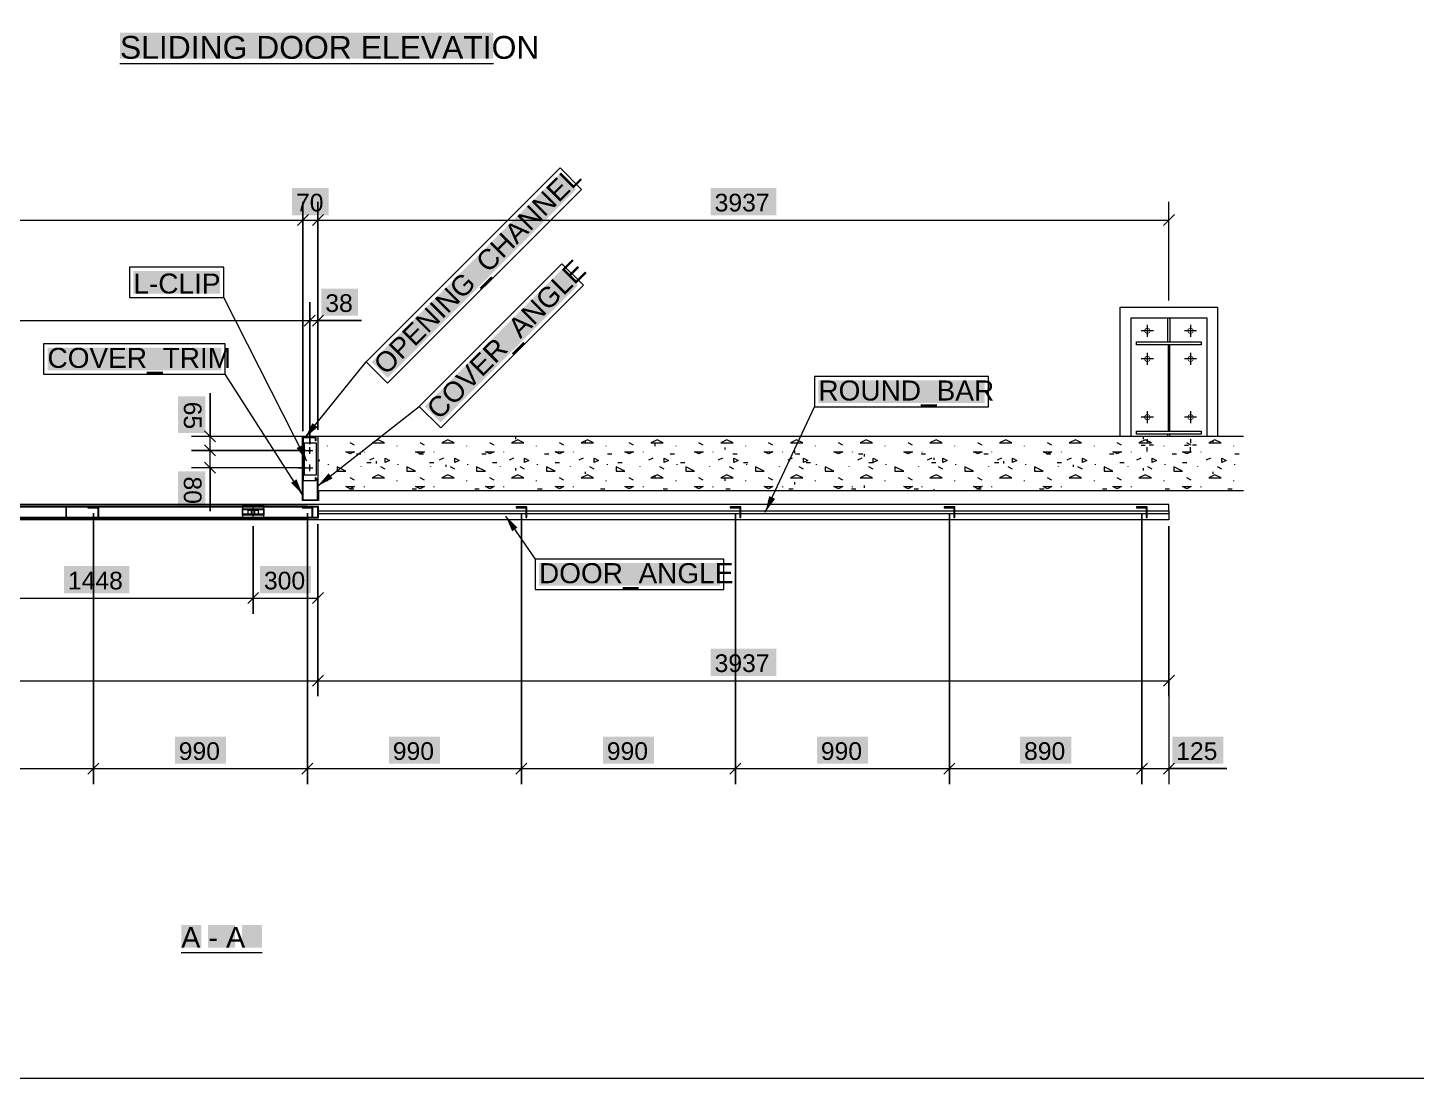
# Model space of a CAD drawing. Header units: inches. Extents: x 0.3 to 15.6, y 0.4 to 11.3.
# Drawn here: x 4.31 to 9.87, y 0.39 to 4.6 of the extents above; entities that cross this region are included whole.
import ezdxf

# ---------------------------------------------------------------- set-up
doc = ezdxf.new("R2010")
doc.units = ezdxf.units.IN
doc.header["$MEASUREMENT"] = 0
for name, color, linetype in [('PDF_Geometry', 7, 'Continuous'), ('PDF_Solid Fills', 7, 'Continuous'), ('PDF_Text', 7, 'Continuous')]:
    doc.layers.add(name, color=color, linetype=linetype)
doc.styles.add('PDF Arial', font='arial.ttf')

msp = doc.modelspace()

# ---------------------------------------------------------------- hatches: boundary and pattern name
at = {"layer": 'PDF_Solid Fills', "true_color": 0xffffff, "transparency": 33554559}
for points in [[(6.1772, 4.4777), (6.1772, 4.5816), (6.1772, 4.5816), (4.6814, 4.5816), (4.6814, 4.5816), (4.6814, 4.4777), (4.6814, 4.4777)], [(6.5083, 3.9544), (6.444, 4.0187), (6.444, 4.0187), (5.6892, 3.2639), (5.6892, 3.2639), (5.7535, 3.1996), (5.7535, 3.1996)], [(6.5083, 3.9544), (6.444, 4.0187), (6.444, 4.0187), (5.6892, 3.2639), (5.6892, 3.2639), (5.7535, 3.1996), (5.7535, 3.1996)], [(5.5176, 3.8506), (5.5176, 3.9596), (5.5176, 3.9596), (5.3709, 3.9596), (5.3709, 3.9596), (5.3709, 3.8506), (5.3709, 3.8506)], [(7.3094, 3.8506), (7.3094, 3.9596), (7.3094, 3.9596), (7.0472, 3.9596), (7.0472, 3.9596), (7.0472, 3.8506), (7.0472, 3.8506)], [(5.0818, 3.5368), (5.0818, 3.6277), (5.0818, 3.6277), (4.7353, 3.6277), (4.7353, 3.6277), (4.7353, 3.5368), (4.7353, 3.5368)], [(5.0818, 3.5368), (5.0818, 3.6277), (5.0818, 3.6277), (4.7353, 3.6277), (4.7353, 3.6277), (4.7353, 3.5368), (4.7353, 3.5368)], [(6.5153, 3.5701), (6.451, 3.6343), (6.451, 3.6343), (5.9016, 3.0849), (5.9016, 3.0849), (5.9658, 3.0206), (5.9658, 3.0206)], [(6.5153, 3.5701), (6.451, 3.6343), (6.451, 3.6343), (5.9016, 3.0849), (5.9016, 3.0849), (5.9658, 3.0206), (5.9658, 3.0206)], [(5.6349, 3.448), (5.6349, 3.5571), (5.6349, 3.5571), (5.4882, 3.5571), (5.4882, 3.5571), (5.4882, 3.448), (5.4882, 3.448)], [(5.087, 3.2292), (5.087, 3.3201), (5.087, 3.3201), (4.3914, 3.3201), (4.3914, 3.3201), (4.3914, 3.2292), (4.3914, 3.2292)], [(5.087, 3.2292), (5.087, 3.3201), (5.087, 3.3201), (4.3914, 3.3201), (4.3914, 3.3201), (4.3914, 3.2292), (4.3914, 3.2292)], [(8.1437, 3.0986), (8.1437, 3.1895), (8.1437, 3.1895), (7.4784, 3.1895), (7.4784, 3.1895), (7.4784, 3.0986), (7.4784, 3.0986)], [(8.1437, 3.0986), (8.1437, 3.1895), (8.1437, 3.1895), (7.4784, 3.1895), (7.4784, 3.1895), (7.4784, 3.0986), (7.4784, 3.0986)], [(5.0231, 3.125), (4.9141, 3.125), (4.9141, 3.125), (4.9141, 2.9783), (4.9141, 2.9783), (5.0231, 2.9783), (5.0231, 2.9783)], [(5.0231, 2.8255), (4.9141, 2.8255), (4.9141, 2.8255), (4.9141, 2.6788), (4.9141, 2.6788), (5.0231, 2.6788), (5.0231, 2.6788)], [(7.0848, 2.3668), (7.0848, 2.4577), (7.0848, 2.4577), (6.3594, 2.4577), (6.3594, 2.4577), (6.3594, 2.3668), (6.3594, 2.3668)], [(7.0848, 2.3668), (7.0848, 2.4577), (7.0848, 2.4577), (6.3594, 2.4577), (6.3594, 2.4577), (6.3594, 2.3668), (6.3594, 2.3668)], [(4.7196, 2.3364), (4.7196, 2.4455), (4.7196, 2.4455), (4.4573, 2.4455), (4.4573, 2.4455), (4.4573, 2.3364), (4.4573, 2.3364)], [(5.447, 2.3364), (5.447, 2.4455), (5.447, 2.4455), (5.2425, 2.4455), (5.2425, 2.4455), (5.2425, 2.3364), (5.2425, 2.3364)], [(7.3094, 2.0056), (7.3094, 2.1147), (7.3094, 2.1147), (7.0472, 2.1147), (7.0472, 2.1147), (7.0472, 2.0056), (7.0472, 2.0056)], [(5.1058, 1.6535), (5.1058, 1.7625), (5.1058, 1.7625), (4.9014, 1.7625), (4.9014, 1.7625), (4.9014, 1.6535), (4.9014, 1.6535)], [(5.9629, 1.6535), (5.9629, 1.7625), (5.9629, 1.7625), (5.7584, 1.7625), (5.7584, 1.7625), (5.7584, 1.6535), (5.7584, 1.6535)], [(6.82, 1.6535), (6.82, 1.7625), (6.82, 1.7625), (6.6155, 1.7625), (6.6155, 1.7625), (6.6155, 1.6535), (6.6155, 1.6535)], [(7.6771, 1.6535), (7.6771, 1.7625), (7.6771, 1.7625), (7.4726, 1.7625), (7.4726, 1.7625), (7.4726, 1.6535), (7.4726, 1.6535)], [(8.4909, 1.6535), (8.4909, 1.7625), (8.4909, 1.7625), (8.2864, 1.7625), (8.2864, 1.7625), (8.2864, 1.6535), (8.2864, 1.6535)], [(9.1002, 1.6535), (9.1002, 1.7625), (9.1002, 1.7625), (8.8957, 1.7625), (8.8957, 1.7625), (8.8957, 1.6535), (8.8957, 1.6535)], [(5.0074, 0.9167), (5.0074, 1.0076), (5.0074, 1.0076), (4.9266, 1.0076), (4.9266, 1.0076), (4.9266, 0.9167), (4.9266, 0.9167)], [(5.1424, 0.9167), (5.1424, 1.0076), (5.1424, 1.0076), (5.0347, 1.0076), (5.0347, 1.0076), (5.0347, 0.9167), (5.0347, 0.9167)], [(5.2505, 0.9167), (5.2505, 1.0076), (5.2505, 1.0076), (5.1696, 1.0076), (5.1696, 1.0076), (5.1696, 0.9167), (5.1696, 0.9167)]]:
    msp.add_hatch(color=7, dxfattribs=at).paths.add_polyline_path(points)
at = {"layer": 'PDF_Solid Fills', "transparency": 33554559}
h = msp.add_hatch(color=256, dxfattribs=at)
h.paths.add_polyline_path([(5.414, 3.8311), (5.4142, 3.8311)], flags=0)
h.paths.add_polyline_path([(5.414, 3.8309, 0.415242), (5.4142, 3.8311)], flags=0)
h.paths.add_polyline_path([(5.4142, 3.8311, 0.415242), (5.414, 3.8314)], flags=0)
h = msp.add_hatch(color=256, dxfattribs=at)
h.paths.add_polyline_path([(5.414, 3.8311), (5.4142, 3.8311)], flags=0)
h.paths.add_polyline_path([(5.414, 3.8309, 0.415242), (5.4142, 3.8311)], flags=0)
h.paths.add_polyline_path([(5.4142, 3.8311, 0.415242), (5.414, 3.8314)], flags=0)
h = msp.add_hatch(color=256, dxfattribs=at)
h.paths.add_polyline_path([(5.4412, 3.4285), (5.4415, 3.4285)], flags=0)
h.paths.add_polyline_path([(5.4412, 3.4288, 0.413793), (5.441, 3.4285)], flags=0)
h = msp.add_hatch(color=256, dxfattribs=at)
h.paths.add_polyline_path([(5.4412, 3.4285), (5.4415, 3.4285)], flags=0)
h.paths.add_polyline_path([(5.4412, 3.4288, 0.413793), (5.441, 3.4285)], flags=0)
h = msp.add_hatch(color=256, dxfattribs=at)
h.paths.add_polyline_path([(5.4745, 3.4285), (5.4748, 3.4285)], flags=0)
h.paths.add_polyline_path([(5.4745, 3.4283, 0.415242), (5.4748, 3.4285)], flags=0)
h.paths.add_polyline_path([(5.4743, 3.4285, 0.415242), (5.4745, 3.4283)], flags=0)
h = msp.add_hatch(color=256, dxfattribs=at)
h.paths.add_polyline_path([(8.7955, 3.3758, 0.414204), (8.8077, 3.3879)], flags=0)
h.paths.add_polyline_path([(8.7834, 3.3879, 0.414219), (8.7955, 3.3758)], flags=0)
h.paths.add_polyline_path([(8.7955, 3.4, 0.414235), (8.7834, 3.3879)], flags=0)
h.paths.add_polyline_path([(8.8077, 3.3879, 0.414219), (8.7955, 3.4)], flags=0)
h = msp.add_hatch(color=256, dxfattribs=at)
h.paths.add_polyline_path([(8.9686, 3.3758, 0.414204), (8.9808, 3.3879)], flags=0)
h.paths.add_polyline_path([(8.9565, 3.3879, 0.414219), (8.9686, 3.3758)], flags=0)
h.paths.add_polyline_path([(8.9686, 3.4, 0.414235), (8.9565, 3.3879)], flags=0)
h.paths.add_polyline_path([(8.9808, 3.3879, 0.414219), (8.9686, 3.4)], flags=0)
h = msp.add_hatch(color=256, dxfattribs=at)
h.paths.add_polyline_path([(8.7955, 3.2632, 0.414219), (8.8077, 3.2754)], flags=0)
h.paths.add_polyline_path([(8.7834, 3.2754, 0.414235), (8.7955, 3.2632)], flags=0)
h.paths.add_polyline_path([(8.7955, 3.2875, 0.414235), (8.7834, 3.2754)], flags=0)
h.paths.add_polyline_path([(8.8077, 3.2754, 0.414219), (8.7955, 3.2875)], flags=0)
h = msp.add_hatch(color=256, dxfattribs=at)
h.paths.add_polyline_path([(8.9686, 3.2632, 0.414219), (8.9808, 3.2754)], flags=0)
h.paths.add_polyline_path([(8.9565, 3.2754, 0.414235), (8.9686, 3.2632)], flags=0)
h.paths.add_polyline_path([(8.9686, 3.2875, 0.414235), (8.9565, 3.2754)], flags=0)
h.paths.add_polyline_path([(8.9808, 3.2754, 0.414219), (8.9686, 3.2875)], flags=0)
for points in [[(5.4729, 3.0015), (5.4221, 2.9591), (5.4221, 2.9591), (5.4526, 3.0178), (5.4526, 3.0178)], [(5.4119, 2.9298), (5.4297, 2.866), (5.4297, 2.866), (5.3888, 2.918), (5.3888, 2.918)], [(5.414, 2.9149), (5.414, 2.9019), (5.414, 2.9019), (5.4153, 2.9019), (5.4153, 2.9019), (5.4153, 2.9149), (5.4153, 2.9149)], [(5.414, 2.9149), (5.414, 2.9019), (5.414, 2.9019), (5.4153, 2.9019), (5.4153, 2.9019), (5.4153, 2.9149), (5.4153, 2.9149)], [(5.4153, 2.9149), (5.4153, 2.9019), (5.4153, 2.9019), (5.4196, 2.9019), (5.4196, 2.9019), (5.4196, 2.9149), (5.4196, 2.9149)], [(5.4153, 2.9149), (5.4153, 2.9019), (5.4153, 2.9019), (5.4196, 2.9019), (5.4196, 2.9019), (5.4196, 2.9149), (5.4196, 2.9149)], [(5.414, 2.8456), (5.414, 2.8327), (5.414, 2.8327), (5.4153, 2.8327), (5.4153, 2.8327), (5.4153, 2.8456), (5.4153, 2.8456)], [(5.414, 2.8456), (5.414, 2.8327), (5.414, 2.8327), (5.4153, 2.8327), (5.4153, 2.8327), (5.4153, 2.8456), (5.4153, 2.8456)], [(5.4153, 2.8456), (5.4153, 2.8327), (5.4153, 2.8327), (5.4196, 2.8327), (5.4196, 2.8327), (5.4196, 2.8456), (5.4196, 2.8456)], [(5.4153, 2.8456), (5.4153, 2.8327), (5.4153, 2.8327), (5.4196, 2.8327), (5.4196, 2.8327), (5.4196, 2.8456), (5.4196, 2.8456)], [(5.3887, 2.793), (5.413, 2.7314), (5.413, 2.7314), (5.3669, 2.779), (5.3669, 2.779)], [(5.5328, 2.7964), (5.4737, 2.7666), (5.4737, 2.7666), (5.5168, 2.8169), (5.5168, 2.8169)], [(7.305, 2.7146), (7.2658, 2.6612), (7.2658, 2.6612), (7.2815, 2.7255), (7.2815, 2.7255)], [(6.2519, 2.585), (6.226, 2.6459), (6.226, 2.6459), (6.2733, 2.5996), (6.2733, 2.5996)]]:
    msp.add_hatch(color=256, dxfattribs=at).paths.add_polyline_path(points)
h = msp.add_hatch(color=256, dxfattribs=at)
h.paths.add_polyline_path([(8.7955, 3.0296, 0.414219), (8.8077, 3.0417)], flags=0)
h.paths.add_polyline_path([(8.7834, 3.0417, 0.414235), (8.7955, 3.0296)], flags=0)
h.paths.add_polyline_path([(8.7955, 3.0538, 0.414235), (8.7834, 3.0417)], flags=0)
h.paths.add_polyline_path([(8.8077, 3.0417, 0.414219), (8.7955, 3.0538)], flags=0)
h = msp.add_hatch(color=256, dxfattribs=at)
h.paths.add_polyline_path([(8.9686, 3.0296, 0.414219), (8.9808, 3.0417)], flags=0)
h.paths.add_polyline_path([(8.9565, 3.0417, 0.414235), (8.9686, 3.0296)], flags=0)
h.paths.add_polyline_path([(8.9686, 3.0538, 0.414235), (8.9565, 3.0417)], flags=0)
h.paths.add_polyline_path([(8.9808, 3.0417, 0.414219), (8.9686, 3.0538)], flags=0)
h = msp.add_hatch(color=256, dxfattribs=at)
h.paths.add_polyline_path([(5.0426, 2.9646), (5.0429, 2.9646)], flags=0)
h.paths.add_polyline_path([(5.0423, 2.9646, 0.415242), (5.0426, 2.9644)], flags=0)
h.paths.add_polyline_path([(5.0426, 2.9649, 0.415242), (5.0423, 2.9646)], flags=0)
h = msp.add_hatch(color=256, dxfattribs=at)
h.paths.add_polyline_path([(5.0426, 2.9084), (5.0429, 2.9084)], flags=0)
h.paths.add_polyline_path([(5.0429, 2.9084, 0.413793), (5.0426, 2.9086)], flags=0)
h = msp.add_hatch(color=256, dxfattribs=at)
h.paths.add_polyline_path([(5.0426, 2.9084), (5.0429, 2.9084)], flags=0)
h.paths.add_polyline_path([(5.0429, 2.9084, 0.413793), (5.0426, 2.9086)], flags=0)
h = msp.add_hatch(color=256, dxfattribs=at)
h.paths.add_polyline_path([(5.4469, 2.9116, 0.267951), (5.4412, 2.9149)], flags=0)
h.paths.add_polyline_path([(5.4469, 2.9051, 0.267993), (5.4469, 2.9116)], flags=0)
h.paths.add_polyline_path([(5.4412, 2.9019, 0.26797), (5.4469, 2.9051)], flags=0)
h.paths.add_polyline_path([(5.4356, 2.9051, 0.26795), (5.4412, 2.9019)], flags=0)
h.paths.add_polyline_path([(5.4356, 2.9116, 0.267993), (5.4356, 2.9051)], flags=0)
h.paths.add_polyline_path([(5.4412, 2.9149, 0.267931), (5.4356, 2.9116)], flags=0)
h = msp.add_hatch(color=256, dxfattribs=at)
h.paths.add_polyline_path([(5.0426, 2.8391), (5.0429, 2.8391)], flags=0)
h.paths.add_polyline_path([(5.0429, 2.8391, 0.413793), (5.0426, 2.8394)], flags=0)
h = msp.add_hatch(color=256, dxfattribs=at)
h.paths.add_polyline_path([(5.4469, 2.8424, 0.26797), (5.4412, 2.8456)], flags=0)
h.paths.add_polyline_path([(5.4469, 2.8359, 0.267955), (5.4469, 2.8424)], flags=0)
h.paths.add_polyline_path([(5.4412, 2.8327, 0.267878), (5.4469, 2.8359)], flags=0)
h.paths.add_polyline_path([(5.4356, 2.8359, 0.267858), (5.4412, 2.8327)], flags=0)
h.paths.add_polyline_path([(5.4356, 2.8424, 0.267955), (5.4356, 2.8359)], flags=0)
h.paths.add_polyline_path([(5.4412, 2.8456, 0.26795), (5.4356, 2.8424)], flags=0)
h = msp.add_hatch(color=256, dxfattribs=at)
h.paths.add_polyline_path([(5.2149, 2.3169), (5.2152, 2.3169)], flags=0)
h.paths.add_polyline_path([(5.2149, 2.3172, 0.413793), (5.2146, 2.3169)], flags=0)
h = msp.add_hatch(color=256, dxfattribs=at)
h.paths.add_polyline_path([(5.2149, 2.3169), (5.2152, 2.3169)], flags=0)
h.paths.add_polyline_path([(5.2149, 2.3172, 0.413793), (5.2146, 2.3169)], flags=0)
h = msp.add_hatch(color=256, dxfattribs=at)
h.paths.add_polyline_path([(5.4745, 2.3169), (5.4748, 2.3169)], flags=0)
h.paths.add_polyline_path([(5.4745, 2.3167, 0.415242), (5.4748, 2.3169)], flags=0)
h.paths.add_polyline_path([(5.4743, 2.3169, 0.415242), (5.4745, 2.3167)], flags=0)
h = msp.add_hatch(color=256, dxfattribs=at)
h.paths.add_polyline_path([(5.4745, 1.9861), (5.4748, 1.9861)], flags=0)
h.paths.add_polyline_path([(5.4745, 1.9859, 0.415242), (5.4748, 1.9861)], flags=0)
h.paths.add_polyline_path([(5.4743, 1.9861, 0.415242), (5.4745, 1.9859)], flags=0)
h = msp.add_hatch(color=256, dxfattribs=at)
h.paths.add_polyline_path([(5.4745, 1.9861), (5.4748, 1.9861)], flags=0)
h.paths.add_polyline_path([(5.4745, 1.9859, 0.415242), (5.4748, 1.9861)], flags=0)
h.paths.add_polyline_path([(5.4743, 1.9861, 0.415242), (5.4745, 1.9859)], flags=0)
h = msp.add_hatch(color=256, dxfattribs=at)
h.paths.add_polyline_path([(8.8821, 1.9861), (8.8823, 1.9861)], flags=0)
h.paths.add_polyline_path([(8.8821, 1.9859, 0.415242), (8.8823, 1.9861)], flags=0)
h.paths.add_polyline_path([(8.8818, 1.9861, 0.415242), (8.8821, 1.9859)], flags=0)

# ---------------------------------------------------------------- linework, layer by layer
at = {"layer": 'PDF_Geometry', "lineweight": 5}
for points in [[(0.3937, 0.3937), (15.5576, 0.3937), (15.5576, 11.2992), (0.3937, 11.2992)], [(5.6672, 3.2639), (5.7535, 3.1776), (6.5303, 3.9544), (6.444, 4.0407)], [(5.414, 3.9051), (5.414, 2.9863)], [(5.4745, 3.9051), (5.4745, 2.9906)], [(5.3919, 3.8091), (5.436, 3.8531)], [(5.4525, 3.8091), (5.4966, 3.8531)], [(5.4748, 3.8311), (5.4745, 3.8311)], [(4.7197, 3.6433), (4.7197, 3.5212), (5.0974, 3.5212), (5.0974, 3.6433)], [(5.8795, 3.0849), (5.9658, 2.9986), (6.5373, 3.5701), (6.451, 3.6564)], [(5.4192, 3.4065), (5.4633, 3.4506)], [(5.4412, 3.5025), (5.4412, 2.9344)], [(8.7523, 3.3316), (8.7523, 3.3437), (9.0119, 3.3437), (9.0119, 3.3316)], [(4.3758, 3.3357), (4.3758, 3.2137), (5.1025, 3.2137), (5.1025, 3.3357)], [(8.8856, 2.9854), (8.8856, 3.3316), (8.8786, 3.3316), (8.8786, 2.9854)], [(7.4628, 3.2051), (7.4628, 3.083), (8.1593, 3.083), (8.1593, 3.2051)], [(5.4763, 2.7465), (5.4763, 2.7076), (5.4122, 2.7076), (5.4122, 2.9664), (5.517, 2.9664), (5.517, 2.9646), (5.414, 2.9646), (5.414, 2.7093), (5.414, 2.7106), (5.4732, 2.7106), (5.4732, 2.7959), (5.4745, 2.7959), (5.4745, 2.7093), (5.414, 2.7093), (5.4745, 2.7093), (5.4745, 2.7483), (5.5196, 2.7483), (5.5196, 2.7465)], [(5.414, 2.9603), (5.4659, 2.9603), (5.4659, 2.9473), (5.4646, 2.9473), (5.4646, 2.959), (5.4153, 2.959), (5.4153, 2.7885), (5.4646, 2.7885), (5.4646, 2.8002), (5.4659, 2.8002), (5.4659, 2.7872), (5.414, 2.7872)], [(5.7158, 2.9508), (5.6911, 2.9385), (5.7405, 2.9385)], [(5.995, 2.9508), (5.9703, 2.9385), (6.0197, 2.9385)], [(6.2742, 2.9508), (6.2495, 2.9385), (6.2989, 2.9385)], [(6.5534, 2.9508), (6.5287, 2.9385), (6.5781, 2.9385)], [(6.8326, 2.9508), (6.8079, 2.9385), (6.8573, 2.9385)], [(7.1118, 2.9508), (7.0871, 2.9385), (7.1365, 2.9385)], [(7.391, 2.9508), (7.3663, 2.9385), (7.4157, 2.9385)], [(7.6702, 2.9508), (7.6455, 2.9385), (7.6949, 2.9385)], [(7.9494, 2.9508), (7.9247, 2.9385), (7.9741, 2.9385)], [(8.2286, 2.9508), (8.2039, 2.9385), (8.2533, 2.9385)], [(8.5078, 2.9508), (8.4831, 2.9385), (8.5325, 2.9385)], [(8.7523, 2.9733), (8.7523, 2.9854), (9.0119, 2.9854), (9.0119, 2.9733)], [(8.787, 2.9508), (8.7623, 2.9385), (8.8117, 2.9385)], [(9.0662, 2.9508), (9.0415, 2.9385), (9.0909, 2.9385)], [(4.9686, 2.9084), (5.4153, 2.9084)], [(5.0646, 2.8864), (5.0206, 2.9304)], [(5.3936, 2.9084), (5.4265, 2.9084)], [(5.414, 2.9149), (5.4153, 2.9149), (5.4196, 2.9149), (5.4153, 2.9149)], [(5.414, 2.9019), (5.4153, 2.9019), (5.4196, 2.9019), (5.4153, 2.9019)], [(5.5864, 2.9036), (5.6213, 2.9036), (5.6039, 2.8948)], [(5.8656, 2.9036), (5.9005, 2.9036), (5.8831, 2.8948)], [(6.1448, 2.9036), (6.1797, 2.9036), (6.1623, 2.8948)], [(6.424, 2.9036), (6.4589, 2.9036), (6.4415, 2.8948)], [(6.7032, 2.9036), (6.7381, 2.9036), (6.7207, 2.8948)], [(6.9824, 2.9036), (7.0173, 2.9036), (6.9999, 2.8948)], [(7.2616, 2.9036), (7.2965, 2.9036), (7.2791, 2.8948)], [(7.5408, 2.9036), (7.5757, 2.9036), (7.5583, 2.8948)], [(7.82, 2.9036), (7.8549, 2.9036), (7.8375, 2.8948)], [(8.0992, 2.9036), (8.1341, 2.9036), (8.1167, 2.8948)], [(8.3784, 2.9036), (8.4133, 2.9036), (8.3959, 2.8948)], [(8.6576, 2.9036), (8.6925, 2.9036), (8.6751, 2.8948)], [(8.9368, 2.9036), (8.9717, 2.9036), (8.9543, 2.8948)], [(5.3936, 2.8391), (5.4265, 2.8391)], [(5.414, 2.8456), (5.4153, 2.8456), (5.4196, 2.8456), (5.4153, 2.8456)], [(5.5515, 2.8425), (5.5515, 2.825), (5.5864, 2.825)], [(5.7435, 2.8774), (5.7609, 2.8687), (5.7435, 2.8599)], [(5.8307, 2.8425), (5.8307, 2.825), (5.8656, 2.825)], [(6.0227, 2.8774), (6.0401, 2.8687), (6.0227, 2.8599)], [(6.1099, 2.8425), (6.1099, 2.825), (6.1448, 2.825)], [(6.3019, 2.8774), (6.3193, 2.8687), (6.3019, 2.8599)], [(6.3891, 2.8425), (6.3891, 2.825), (6.424, 2.825)], [(6.5811, 2.8774), (6.5985, 2.8687), (6.5811, 2.8599)], [(6.6683, 2.8425), (6.6683, 2.825), (6.7032, 2.825)], [(6.8603, 2.8774), (6.8777, 2.8687), (6.8603, 2.8599)], [(6.9475, 2.8425), (6.9475, 2.825), (6.9824, 2.825)], [(7.1395, 2.8774), (7.1569, 2.8687), (7.1395, 2.8599)], [(7.2267, 2.8425), (7.2267, 2.825), (7.2616, 2.825)], [(7.4187, 2.8774), (7.4361, 2.8687), (7.4187, 2.8599)], [(7.5059, 2.8425), (7.5059, 2.825), (7.5408, 2.825)], [(7.6979, 2.8774), (7.7153, 2.8687), (7.6979, 2.8599)], [(7.7851, 2.8425), (7.7851, 2.825), (7.82, 2.825)], [(7.9771, 2.8774), (7.9945, 2.8687), (7.9771, 2.8599)], [(8.0643, 2.8425), (8.0643, 2.825), (8.0992, 2.825)], [(8.2563, 2.8774), (8.2737, 2.8687), (8.2563, 2.8599)], [(8.3435, 2.8425), (8.3435, 2.825), (8.3784, 2.825)], [(8.5355, 2.8774), (8.5529, 2.8687), (8.5355, 2.8599)], [(8.6227, 2.8425), (8.6227, 2.825), (8.6576, 2.825)], [(8.8147, 2.8774), (8.8321, 2.8687), (8.8147, 2.8599)], [(8.9019, 2.8425), (8.9019, 2.825), (8.9368, 2.825)], [(9.0939, 2.8774), (9.1113, 2.8687), (9.0939, 2.8599)], [(5.414, 2.8327), (5.4153, 2.8327), (5.4196, 2.8327), (5.4153, 2.8327)], [(5.7158, 2.8112), (5.6911, 2.7989), (5.7405, 2.7989)], [(5.995, 2.8112), (5.9703, 2.7989), (6.0197, 2.7989)], [(6.2742, 2.8112), (6.2495, 2.7989), (6.2989, 2.7989)], [(6.5534, 2.8112), (6.5287, 2.7989), (6.5781, 2.7989)], [(6.8326, 2.8112), (6.8079, 2.7989), (6.8573, 2.7989)], [(7.1118, 2.8112), (7.0871, 2.7989), (7.1365, 2.7989)], [(7.391, 2.8112), (7.3663, 2.7989), (7.4157, 2.7989)], [(7.6702, 2.8112), (7.6455, 2.7989), (7.6949, 2.7989)], [(7.9494, 2.8112), (7.9247, 2.7989), (7.9741, 2.7989)], [(8.2286, 2.8112), (8.2039, 2.7989), (8.2533, 2.7989)], [(8.5078, 2.8112), (8.4831, 2.7989), (8.5325, 2.7989)], [(8.787, 2.8112), (8.7623, 2.7989), (8.8117, 2.7989)], [(9.0662, 2.8112), (9.0415, 2.7989), (9.0909, 2.7989)], [(5.5864, 2.764), (5.6213, 2.764), (5.6039, 2.7552)], [(5.8656, 2.764), (5.9005, 2.764), (5.8831, 2.7552)], [(6.1448, 2.764), (6.1797, 2.764), (6.1623, 2.7552)], [(6.424, 2.764), (6.4589, 2.764), (6.4415, 2.7552)], [(6.7032, 2.764), (6.7381, 2.764), (6.7207, 2.7552)], [(6.9824, 2.764), (7.0173, 2.764), (6.9999, 2.7552)], [(7.2616, 2.764), (7.2965, 2.764), (7.2791, 2.7552)], [(7.5408, 2.764), (7.5757, 2.764), (7.5583, 2.7552)], [(7.82, 2.764), (7.8549, 2.764), (7.8375, 2.7552)], [(8.0992, 2.764), (8.1341, 2.764), (8.1167, 2.7552)], [(8.3784, 2.764), (8.4133, 2.764), (8.3959, 2.7552)], [(8.6576, 2.764), (8.6925, 2.764), (8.6751, 2.7552)], [(8.9368, 2.764), (8.9717, 2.764), (8.9543, 2.7552)], [(3.4579, 2.6401), (3.4579, 2.6833), (4.4662, 2.6833), (4.4662, 2.6401)], [(4.4662, 2.6401), (4.4662, 2.6833), (5.4745, 2.6833), (5.4745, 2.6401)], [(4.5924, 2.6401), (4.5967, 2.6401), (4.5967, 2.6833), (4.5534, 2.6833), (4.5534, 2.679), (4.5924, 2.679)], [(5.1716, 2.692), (5.1716, 2.6855), (5.1716, 2.6379), (5.1716, 2.6314), (5.2582, 2.6314), (5.2582, 2.6379), (5.2582, 2.6855), (5.2582, 2.692)], [(5.2582, 2.6487), (5.1716, 2.6487), (5.1716, 2.6747), (5.2582, 2.6747)], [(5.4495, 2.6401), (5.4538, 2.6401), (5.4538, 2.6833), (5.4105, 2.6833), (5.4105, 2.679), (5.4495, 2.679)], [(5.4326, 2.6842), (5.4326, 2.6855), (5.4758, 2.6855), (5.4758, 2.6379), (5.4326, 2.6379), (5.4326, 2.6392), (5.4745, 2.6392), (5.4745, 2.6842)], [(6.3065, 2.6401), (6.3109, 2.6401), (6.3109, 2.6833), (6.2676, 2.6833), (6.2676, 2.679), (6.3065, 2.679)], [(7.1636, 2.6401), (7.1679, 2.6401), (7.1679, 2.6833), (7.1247, 2.6833), (7.1247, 2.679), (7.1636, 2.679)], [(8.0207, 2.6401), (8.025, 2.6401), (8.025, 2.6833), (7.9817, 2.6833), (7.9817, 2.679), (8.0207, 2.679)], [(8.7912, 2.6401), (8.7955, 2.6401), (8.7955, 2.6833), (8.7523, 2.6833), (8.7523, 2.679), (8.7912, 2.679)], [(4.5751, 1.5717), (4.5751, 2.6574)], [(5.2365, 2.6686), (5.1933, 2.6686), (5.1933, 2.6548), (5.2365, 2.6548)], [(5.4321, 1.5717), (5.4321, 2.6574)], [(6.2892, 1.5717), (6.2892, 2.6574)], [(7.1463, 1.5717), (7.1463, 2.6574)], [(8.0034, 1.5717), (8.0034, 2.6574)], [(8.7739, 1.5717), (8.7739, 2.6574)], [(5.2149, 2.2546), (5.2149, 2.6055)], [(5.4745, 1.9238), (5.4745, 2.6132)], [(6.3438, 2.4733), (6.3438, 2.3512), (7.1004, 2.3512), (7.1004, 2.4733)], [(5.1929, 2.2949), (5.2369, 2.339)], [(5.4525, 1.9641), (5.4966, 2.0082)], [(4.553, 1.612), (4.5971, 1.656)], [(4.5753, 1.634), (4.5751, 1.634)], [(5.4101, 1.612), (5.4542, 1.656)], [(5.4324, 1.634), (5.4321, 1.634)], [(6.2672, 1.612), (6.3112, 1.656)], [(6.2895, 1.634), (6.2892, 1.634)], [(7.1243, 1.612), (7.1683, 1.656)], [(7.1466, 1.634), (7.1463, 1.634)], [(7.9813, 1.612), (8.0254, 1.656)], [(8.0036, 1.634), (8.0034, 1.634)], [(8.7519, 1.612), (8.7959, 1.656)], [(8.7742, 1.634), (8.7739, 1.634)]]:
    msp.add_lwpolyline(points, close=True, dxfattribs=at)
for points in [[(4.6814, 4.4582), (6.1772, 4.4582)], [(8.8821, 3.5091), (8.8821, 3.9051)], [(8.9041, 3.8531), (8.8601, 3.8091)], [(1.6273, 3.8311), (1.3956, 3.8311), (1.6273, 3.8311), (1.8437, 3.8311), (1.9822, 3.8311), (2.4496, 3.8311), (2.5102, 3.8311), (5.414, 3.8311), (5.4745, 3.8311), (8.8821, 3.8311)], [(8.8821, 3.8311), (8.8823, 3.8311)], [(5.4297, 2.866), (5.0974, 3.5212)], [(5.4966, 3.4506), (5.4525, 3.4065)], [(5.4745, 2.9906), (5.4745, 3.5025)], [(8.6873, 2.9646), (8.6873, 3.4831), (9.0768, 3.4831), (9.0768, 2.9646)], [(2.4496, 3.4285), (2.2756, 3.4285), (2.4496, 3.4285), (2.4829, 3.4285), (5.4412, 3.4285), (5.4745, 3.4285), (5.6485, 3.4285), (5.4745, 3.4285)], [(8.7306, 2.9646), (8.7306, 3.4398), (9.0336, 3.4398), (9.0336, 2.9646)], [(8.7955, 3.4121), (8.7955, 3.3636)], [(8.8778, 3.3437), (8.8778, 3.4398), (8.8864, 3.4398), (8.8864, 3.3437)], [(8.9686, 3.4121), (8.9686, 3.3636)], [(8.8198, 3.3879), (8.7713, 3.3879)], [(8.9929, 3.3879), (8.9444, 3.3879)], [(8.7955, 3.2996), (8.7955, 3.2511)], [(8.9686, 3.2996), (8.9686, 3.2511)], [(5.4221, 2.9591), (5.6672, 3.2639)], [(8.8198, 3.2754), (8.7713, 3.2754)], [(8.9929, 3.2754), (8.9444, 3.2754)], [(5.413, 2.7314), (5.1025, 3.2137)], [(5.0426, 2.8391), (5.0426, 2.6652), (5.0426, 2.8391), (5.0426, 2.9084), (5.0426, 2.9646), (5.0426, 3.1386), (5.0426, 2.9646)], [(5.4737, 2.7666), (5.8795, 3.0849)], [(7.2658, 2.6612), (7.4628, 3.083)], [(8.7955, 3.0659), (8.7955, 3.0174)], [(8.9686, 3.0659), (8.9686, 3.0174)], [(8.8198, 3.0417), (8.7713, 3.0417)], [(8.9929, 3.0417), (8.9444, 3.0417)], [(5.4486, 2.9646), (4.9686, 2.9646)], [(5.0206, 2.9867), (5.0646, 2.9426)], [(9.1811, 2.9646), (5.4745, 2.9646), (5.4745, 2.7483), (9.1811, 2.7483)], [(6.267, 2.9542), (6.267, 2.9629)], [(6.5462, 2.9402), (6.5462, 2.9489)], [(8.7798, 2.9542), (8.7798, 2.9629)], [(8.7955, 2.9534), (8.7955, 2.9373)], [(8.8778, 2.9646), (8.8778, 2.9733)], [(8.8864, 2.9646), (8.8864, 2.9733)], [(8.9686, 2.9534), (8.9686, 2.9373)], [(9.059, 2.9402), (9.059, 2.9489)], [(5.4153, 2.9387), (5.4672, 2.9387), (5.4672, 2.8089), (5.4153, 2.8089)], [(5.4196, 2.9387), (5.4196, 2.8089)], [(5.4282, 2.9084), (5.4542, 2.9084)], [(5.4412, 2.8954), (5.4412, 2.9214)], [(5.5123, 2.9254), (5.5123, 2.9276)], [(5.6213, 2.9297), (5.6039, 2.9385)], [(5.6283, 2.8948), (5.6458, 2.8948)], [(5.6606, 2.9014), (5.6606, 2.9036)], [(5.7915, 2.9254), (5.7915, 2.9276)], [(5.8796, 2.8948), (5.8971, 2.8948)], [(5.9005, 2.9297), (5.8831, 2.9385)], [(5.9398, 2.9014), (5.9398, 2.9036)], [(6.0707, 2.9254), (6.0707, 2.9276)], [(6.1309, 2.8948), (6.1483, 2.8948)], [(6.1797, 2.9297), (6.1623, 2.9385)], [(6.219, 2.9014), (6.219, 2.9036)], [(6.3499, 2.9254), (6.3499, 2.9276)], [(6.3822, 2.8948), (6.3996, 2.8948)], [(6.4589, 2.9297), (6.4415, 2.9385)], [(6.4982, 2.9014), (6.4982, 2.9036)], [(6.6291, 2.9254), (6.6291, 2.9276)], [(6.6334, 2.8948), (6.6509, 2.8948)], [(6.7381, 2.9297), (6.7207, 2.9385)], [(6.7774, 2.9014), (6.7774, 2.9036)], [(6.8254, 2.9263), (6.8254, 2.935)], [(6.8847, 2.8948), (6.9022, 2.8948)], [(6.9083, 2.9254), (6.9083, 2.9276)], [(7.0173, 2.9297), (6.9999, 2.9385)], [(7.0566, 2.9014), (7.0566, 2.9036)], [(7.1046, 2.9123), (7.1046, 2.921)], [(7.136, 2.8948), (7.1534, 2.8948)], [(7.1875, 2.9254), (7.1875, 2.9276)], [(7.2965, 2.9297), (7.2791, 2.9385)], [(7.3358, 2.9014), (7.3358, 2.9036)], [(7.3838, 2.8983), (7.3838, 2.9071)], [(7.3873, 2.8948), (7.4047, 2.8948)], [(7.4667, 2.9254), (7.4667, 2.9276)], [(7.5757, 2.9297), (7.5583, 2.9385)], [(7.615, 2.9014), (7.615, 2.9036)], [(7.6386, 2.8948), (7.656, 2.8948)], [(7.663, 2.8844), (7.663, 2.8931)], [(7.7459, 2.9254), (7.7459, 2.9276)], [(7.8549, 2.9297), (7.8375, 2.9385)], [(7.8898, 2.8948), (7.9073, 2.8948)], [(7.8942, 2.9014), (7.8942, 2.9036)], [(8.0251, 2.9254), (8.0251, 2.9276)], [(8.1341, 2.9297), (8.1167, 2.9385)], [(8.1411, 2.8948), (8.1586, 2.8948)], [(8.1734, 2.9014), (8.1734, 2.9036)], [(8.3043, 2.9254), (8.3043, 2.9276)], [(8.3924, 2.8948), (8.4098, 2.8948)], [(8.4133, 2.9297), (8.3959, 2.9385)], [(8.4526, 2.9014), (8.4526, 2.9036)], [(8.5835, 2.9254), (8.5835, 2.9276)], [(8.6437, 2.8948), (8.6611, 2.8948)], [(8.6925, 2.9297), (8.6751, 2.9385)], [(8.7318, 2.9014), (8.7318, 2.9036)], [(8.7713, 2.9292), (8.7874, 2.9292)], [(8.7955, 2.9049), (8.7955, 2.9211)], [(8.8198, 2.9292), (8.8036, 2.9292)], [(8.8627, 2.9254), (8.8627, 2.9276)], [(8.895, 2.8948), (8.9124, 2.8948)], [(8.9444, 2.9292), (8.9605, 2.9292)], [(8.9717, 2.9297), (8.9543, 2.9385)], [(8.9686, 2.9049), (8.9686, 2.9211)], [(8.9929, 2.9292), (8.9767, 2.9292)], [(9.011, 2.9014), (9.011, 2.9036)], [(9.1419, 2.9254), (9.1419, 2.9276)], [(9.1462, 2.8948), (9.1637, 2.8948)], [(5.4153, 2.8391), (4.9686, 2.8391)], [(5.0206, 2.8612), (5.0646, 2.8171)], [(5.4282, 2.8391), (5.4542, 2.8391)], [(5.4412, 2.8262), (5.4412, 2.8521)], [(5.4745, 2.8651), (5.4817, 2.8687), (5.4745, 2.8723)], [(5.5166, 2.8512), (5.5166, 2.8534)], [(5.6475, 2.8425), (5.6475, 2.8447)], [(5.6702, 2.8599), (5.6877, 2.8599)], [(5.6824, 2.8709), (5.6999, 2.8796)], [(5.7086, 2.8565), (5.7086, 2.8652)], [(5.7435, 2.8338), (5.726, 2.8425)], [(5.7958, 2.8512), (5.7958, 2.8534)], [(5.9215, 2.8599), (5.9389, 2.8599)], [(5.9267, 2.8425), (5.9267, 2.8447)], [(5.9616, 2.8709), (5.9791, 2.8796)], [(5.9878, 2.8425), (5.9878, 2.8512)], [(6.0227, 2.8338), (6.0052, 2.8425)], [(6.075, 2.8512), (6.075, 2.8534)], [(6.1728, 2.8599), (6.1902, 2.8599)], [(6.2059, 2.8425), (6.2059, 2.8447)], [(6.2408, 2.8709), (6.2583, 2.8796)], [(6.267, 2.8285), (6.267, 2.8373)], [(6.3019, 2.8338), (6.2844, 2.8425)], [(6.3542, 2.8512), (6.3542, 2.8534)], [(6.424, 2.8599), (6.4415, 2.8599)], [(6.4851, 2.8425), (6.4851, 2.8447)], [(6.52, 2.8709), (6.5375, 2.8796)], [(6.5811, 2.8338), (6.5636, 2.8425)], [(6.6334, 2.8512), (6.6334, 2.8534)], [(6.6753, 2.8599), (6.6928, 2.8599)], [(6.7643, 2.8425), (6.7643, 2.8447)], [(6.7992, 2.8709), (6.8167, 2.8796)], [(6.8603, 2.8338), (6.8428, 2.8425)], [(6.9126, 2.8512), (6.9126, 2.8534)], [(6.9266, 2.8599), (6.9441, 2.8599)], [(7.0435, 2.8425), (7.0435, 2.8447)], [(7.0784, 2.8709), (7.0959, 2.8796)], [(7.1395, 2.8338), (7.122, 2.8425)], [(7.1779, 2.8599), (7.1953, 2.8599)], [(7.1918, 2.8512), (7.1918, 2.8534)], [(7.3227, 2.8425), (7.3227, 2.8447)], [(7.3576, 2.8709), (7.3751, 2.8796)], [(7.4187, 2.8338), (7.4012, 2.8425)], [(7.4292, 2.8599), (7.4466, 2.8599)], [(7.471, 2.8512), (7.471, 2.8534)], [(7.6019, 2.8425), (7.6019, 2.8447)], [(7.6368, 2.8709), (7.6543, 2.8796)], [(7.6804, 2.8599), (7.6979, 2.8599)], [(7.6979, 2.8338), (7.6804, 2.8425)], [(7.7502, 2.8512), (7.7502, 2.8534)], [(7.8811, 2.8425), (7.8811, 2.8447)], [(7.916, 2.8709), (7.9335, 2.8796)], [(7.9317, 2.8599), (7.9492, 2.8599)], [(7.9422, 2.8704), (7.9422, 2.8791)], [(7.9771, 2.8338), (7.9596, 2.8425)], [(8.0294, 2.8512), (8.0294, 2.8534)], [(8.1603, 2.8425), (8.1603, 2.8447)], [(8.183, 2.8599), (8.2004, 2.8599)], [(8.1952, 2.8709), (8.2127, 2.8796)], [(8.2214, 2.8565), (8.2214, 2.8652)], [(8.2563, 2.8338), (8.2388, 2.8425)], [(8.3086, 2.8512), (8.3086, 2.8534)], [(8.4343, 2.8599), (8.4517, 2.8599)], [(8.4395, 2.8425), (8.4395, 2.8447)], [(8.4744, 2.8709), (8.4919, 2.8796)], [(8.5006, 2.8425), (8.5006, 2.8512)], [(8.5355, 2.8338), (8.518, 2.8425)], [(8.5878, 2.8512), (8.5878, 2.8534)], [(8.6856, 2.8599), (8.703, 2.8599)], [(8.7187, 2.8425), (8.7187, 2.8447)], [(8.7536, 2.8709), (8.7711, 2.8796)], [(8.7798, 2.8285), (8.7798, 2.8373)], [(8.8147, 2.8338), (8.7972, 2.8425)], [(8.867, 2.8512), (8.867, 2.8534)], [(8.9368, 2.8599), (8.9543, 2.8599)], [(8.9979, 2.8425), (8.9979, 2.8447)], [(9.0328, 2.8709), (9.0502, 2.8796)], [(9.0939, 2.8338), (9.0764, 2.8425)], [(9.1462, 2.8512), (9.1462, 2.8534)], [(5.5123, 2.7858), (5.5123, 2.788)], [(5.6213, 2.7901), (5.6039, 2.7989)], [(5.7915, 2.7858), (5.7915, 2.788)], [(5.9005, 2.7901), (5.8831, 2.7989)], [(6.0707, 2.7858), (6.0707, 2.788)], [(6.1797, 2.7901), (6.1623, 2.7989)], [(6.3499, 2.7858), (6.3499, 2.788)], [(6.4589, 2.7901), (6.4415, 2.7989)], [(6.5462, 2.8146), (6.5462, 2.8233)], [(6.6291, 2.7858), (6.6291, 2.788)], [(6.7381, 2.7901), (6.7207, 2.7989)], [(6.8254, 2.8006), (6.8254, 2.8093)], [(6.9083, 2.7858), (6.9083, 2.788)], [(7.0173, 2.7901), (6.9999, 2.7989)], [(7.1046, 2.7867), (7.1046, 2.7954)], [(7.1875, 2.7858), (7.1875, 2.788)], [(7.2965, 2.7901), (7.2791, 2.7989)], [(7.3838, 2.7727), (7.3838, 2.7814)], [(7.4667, 2.7858), (7.4667, 2.788)], [(7.5757, 2.7901), (7.5583, 2.7989)], [(7.7459, 2.7858), (7.7459, 2.788)], [(7.8549, 2.7901), (7.8375, 2.7989)], [(8.0251, 2.7858), (8.0251, 2.788)], [(8.1341, 2.7901), (8.1167, 2.7989)], [(8.3043, 2.7858), (8.3043, 2.788)], [(8.4133, 2.7901), (8.3959, 2.7989)], [(8.5835, 2.7858), (8.5835, 2.788)], [(8.6925, 2.7901), (8.6751, 2.7989)], [(8.8627, 2.7858), (8.8627, 2.788)], [(8.9717, 2.7901), (8.9543, 2.7989)], [(9.059, 2.8146), (9.059, 2.8233)], [(9.1419, 2.7858), (9.1419, 2.788)], [(5.6004, 2.7552), (5.6179, 2.7552)], [(5.6606, 2.7618), (5.6606, 2.764)], [(5.8517, 2.7552), (5.8691, 2.7552)], [(5.9398, 2.7618), (5.9398, 2.764)], [(6.103, 2.7552), (6.1204, 2.7552)], [(6.219, 2.7618), (6.219, 2.764)], [(6.3542, 2.7552), (6.3717, 2.7552)], [(6.4982, 2.7618), (6.4982, 2.764)], [(6.6055, 2.7552), (6.623, 2.7552)], [(6.7774, 2.7618), (6.7774, 2.764)], [(6.8568, 2.7552), (6.8743, 2.7552)], [(7.0566, 2.7618), (7.0566, 2.764)], [(7.1081, 2.7552), (7.1255, 2.7552)], [(7.3358, 2.7618), (7.3358, 2.764)], [(7.3594, 2.7552), (7.3768, 2.7552)], [(7.6106, 2.7552), (7.6281, 2.7552)], [(7.615, 2.7618), (7.615, 2.764)], [(7.663, 2.7587), (7.663, 2.7675)], [(7.8619, 2.7552), (7.8794, 2.7552)], [(7.8942, 2.7618), (7.8942, 2.764)], [(7.9422, 2.7483), (7.9422, 2.7535)], [(8.1132, 2.7552), (8.1306, 2.7552)], [(8.1734, 2.7618), (8.1734, 2.764)], [(8.3645, 2.7552), (8.3819, 2.7552)], [(8.4526, 2.7618), (8.4526, 2.764)], [(8.6158, 2.7552), (8.6332, 2.7552)], [(8.7318, 2.7618), (8.7318, 2.764)], [(8.867, 2.7552), (8.8845, 2.7552)], [(9.011, 2.7618), (9.011, 2.764)], [(9.1183, 2.7552), (9.1358, 2.7552)], [(8.8821, 2.6669), (8.8821, 2.6923), (1.9822, 2.6923), (1.9822, 2.6669)], [(5.4326, 2.6855), (2.4915, 2.6855), (2.4915, 2.6842), (5.4326, 2.6842)], [(5.2582, 2.6877), (5.1716, 2.6877)], [(5.2582, 2.6704), (5.1716, 2.6704)], [(5.2084, 2.6704), (5.2084, 2.6747)], [(5.2149, 2.6418), (5.2149, 2.692)], [(5.2214, 2.6704), (5.2214, 2.6747)], [(5.4758, 2.6669), (8.8821, 2.6669), (8.8821, 2.6565), (8.8821, 2.6311), (1.9822, 2.6311), (1.9822, 2.6565), (1.9822, 2.6669), (2.4483, 2.6669)], [(5.4326, 2.6392), (2.4915, 2.6392), (2.4915, 2.6379), (5.4326, 2.6379)], [(4.5924, 2.6617), (4.5967, 2.6617)], [(5.2582, 2.6531), (5.1716, 2.6531)], [(5.2582, 2.6358), (5.1716, 2.6358)], [(5.2084, 2.6548), (5.2084, 2.6686)], [(5.2084, 2.6487), (5.2084, 2.6531)], [(5.2214, 2.6548), (5.2214, 2.6686)], [(5.2214, 2.6487), (5.2214, 2.6531)], [(5.4495, 2.6617), (5.4538, 2.6617)], [(5.4758, 2.6565), (8.8821, 2.6565)], [(6.226, 2.6459), (6.3438, 2.4733)], [(6.3065, 2.6617), (6.3109, 2.6617)], [(7.1636, 2.6617), (7.1679, 2.6617)], [(8.0207, 2.6617), (8.025, 2.6617)], [(8.7912, 2.6617), (8.7955, 2.6617)], [(5.4745, 2.6132), (5.4745, 2.2546)], [(8.8821, 1.9238), (8.8821, 2.6051), (8.8821, 1.5717)], [(5.4966, 2.339), (5.4525, 2.2949)], [(2.4496, 2.3169), (2.7092, 2.3169), (3.9621, 2.3169), (5.2149, 2.3169), (5.4745, 2.3169)], [(8.9041, 2.0082), (8.8601, 1.9641)], [(1.9822, 1.9861), (2.4496, 1.9861), (5.4745, 1.9861), (8.8821, 1.9861)], [(1.6273, 1.634), (1.9822, 1.634), (2.0904, 1.634), (2.8609, 1.634), (3.718, 1.634), (4.5751, 1.634), (5.4321, 1.634), (6.2892, 1.634), (7.1463, 1.634), (8.0034, 1.634), (8.7739, 1.634), (8.8821, 1.634), (9.1138, 1.634), (8.8821, 1.634)], [(8.9041, 1.656), (8.8601, 1.612)], [(8.8821, 1.634), (8.8823, 1.634)], [(4.9266, 0.8972), (5.2505, 0.8972)]]:
    msp.add_lwpolyline(points, dxfattribs=at)
for points in [[(5.4137, 3.8311), (5.4137, 3.8313), (5.4138, 3.8314), (5.414, 3.8314)], [(5.4137, 3.8311), (5.4137, 3.8313), (5.4138, 3.8314), (5.414, 3.8314)], [(5.414, 3.8309), (5.4138, 3.8309), (5.4137, 3.831), (5.4137, 3.8311)], [(5.414, 3.8309), (5.4138, 3.8309), (5.4137, 3.831), (5.4137, 3.8311)], [(5.4743, 3.8311), (5.4743, 3.8313), (5.4744, 3.8314), (5.4745, 3.8314)], [(5.4743, 3.8311), (5.4743, 3.8313), (5.4744, 3.8314), (5.4745, 3.8314)], [(5.4745, 3.8309), (5.4744, 3.8309), (5.4743, 3.831), (5.4743, 3.8311)], [(5.4745, 3.8309), (5.4744, 3.8309), (5.4743, 3.831), (5.4743, 3.8311)], [(5.4745, 3.8314), (5.4747, 3.8314), (5.4748, 3.8313), (5.4748, 3.8311)], [(5.4745, 3.8314), (5.4747, 3.8314), (5.4748, 3.8313), (5.4748, 3.8311)], [(5.4748, 3.8311), (5.4748, 3.831), (5.4747, 3.8309), (5.4745, 3.8309)], [(5.4748, 3.8311), (5.4748, 3.831), (5.4747, 3.8309), (5.4745, 3.8309)], [(8.8818, 3.8311), (8.8818, 3.8313), (8.8819, 3.8314), (8.8821, 3.8314)], [(8.8821, 3.8309), (8.8819, 3.8309), (8.8818, 3.831), (8.8818, 3.8311)], [(8.8821, 3.8314), (8.8822, 3.8314), (8.8823, 3.8313), (8.8823, 3.8311)], [(8.8823, 3.8311), (8.8823, 3.831), (8.8822, 3.8309), (8.8821, 3.8309)], [(5.4412, 3.4283), (5.4411, 3.4283), (5.441, 3.4284), (5.441, 3.4285)], [(5.4412, 3.4283), (5.4411, 3.4283), (5.441, 3.4284), (5.441, 3.4285)], [(5.4412, 3.4288), (5.4414, 3.4288), (5.4415, 3.4287), (5.4415, 3.4285)], [(5.4412, 3.4288), (5.4414, 3.4288), (5.4415, 3.4287), (5.4415, 3.4285)], [(5.4415, 3.4285), (5.4415, 3.4284), (5.4414, 3.4283), (5.4412, 3.4283)], [(5.4415, 3.4285), (5.4415, 3.4284), (5.4414, 3.4283), (5.4412, 3.4283)], [(5.4743, 3.4285), (5.4743, 3.4287), (5.4744, 3.4288), (5.4745, 3.4288)], [(5.4745, 3.4288), (5.4747, 3.4288), (5.4748, 3.4287), (5.4748, 3.4285)], [(5.0426, 2.9649), (5.0427, 2.9649), (5.0429, 2.9648), (5.0429, 2.9646)], [(5.0429, 2.9646), (5.0429, 2.9645), (5.0427, 2.9644), (5.0426, 2.9644)], [(5.0423, 2.9084), (5.0423, 2.9085), (5.0425, 2.9086), (5.0426, 2.9086)], [(5.0423, 2.9084), (5.0423, 2.9085), (5.0425, 2.9086), (5.0426, 2.9086)], [(5.0426, 2.9081), (5.0425, 2.9081), (5.0423, 2.9082), (5.0423, 2.9084)], [(5.0426, 2.9081), (5.0425, 2.9081), (5.0423, 2.9082), (5.0423, 2.9084)], [(5.0429, 2.9084), (5.0429, 2.9082), (5.0427, 2.9081), (5.0426, 2.9081)], [(5.0429, 2.9084), (5.0429, 2.9082), (5.0427, 2.9081), (5.0426, 2.9081)], [(5.0423, 2.8391), (5.0423, 2.8393), (5.0425, 2.8394), (5.0426, 2.8394)], [(5.0426, 2.8389), (5.0425, 2.8389), (5.0423, 2.839), (5.0423, 2.8391)], [(5.0429, 2.8391), (5.0429, 2.839), (5.0427, 2.8389), (5.0426, 2.8389)], [(5.2149, 2.3167), (5.2148, 2.3167), (5.2146, 2.3168), (5.2146, 2.3169)], [(5.2149, 2.3167), (5.2148, 2.3167), (5.2146, 2.3168), (5.2146, 2.3169)], [(5.2149, 2.3172), (5.215, 2.3172), (5.2152, 2.3171), (5.2152, 2.3169)], [(5.2149, 2.3172), (5.215, 2.3172), (5.2152, 2.3171), (5.2152, 2.3169)], [(5.2152, 2.3169), (5.2152, 2.3168), (5.215, 2.3167), (5.2149, 2.3167)], [(5.2152, 2.3169), (5.2152, 2.3168), (5.215, 2.3167), (5.2149, 2.3167)], [(5.4743, 2.3169), (5.4743, 2.3171), (5.4744, 2.3172), (5.4745, 2.3172)], [(5.4745, 2.3172), (5.4747, 2.3172), (5.4748, 2.3171), (5.4748, 2.3169)], [(5.4743, 1.9861), (5.4743, 1.9863), (5.4744, 1.9864), (5.4745, 1.9864)], [(5.4743, 1.9861), (5.4743, 1.9863), (5.4744, 1.9864), (5.4745, 1.9864)], [(5.4745, 1.9864), (5.4747, 1.9864), (5.4748, 1.9863), (5.4748, 1.9861)], [(5.4745, 1.9864), (5.4747, 1.9864), (5.4748, 1.9863), (5.4748, 1.9861)], [(8.8818, 1.9861), (8.8818, 1.9863), (8.8819, 1.9864), (8.8821, 1.9864)], [(8.8821, 1.9864), (8.8822, 1.9864), (8.8823, 1.9863), (8.8823, 1.9861)], [(4.5748, 1.634), (4.5748, 1.6341), (4.5749, 1.6342), (4.5751, 1.6342)], [(4.5748, 1.634), (4.5748, 1.6341), (4.5749, 1.6342), (4.5751, 1.6342)], [(4.5751, 1.6337), (4.5749, 1.6337), (4.5748, 1.6338), (4.5748, 1.634)], [(4.5751, 1.6337), (4.5749, 1.6337), (4.5748, 1.6338), (4.5748, 1.634)], [(4.5751, 1.6342), (4.5752, 1.6342), (4.5753, 1.6341), (4.5753, 1.634)], [(4.5751, 1.6342), (4.5752, 1.6342), (4.5753, 1.6341), (4.5753, 1.634)], [(4.5753, 1.634), (4.5753, 1.6338), (4.5752, 1.6337), (4.5751, 1.6337)], [(4.5753, 1.634), (4.5753, 1.6338), (4.5752, 1.6337), (4.5751, 1.6337)], [(5.4319, 1.634), (5.4319, 1.6341), (5.432, 1.6342), (5.4321, 1.6342)], [(5.4319, 1.634), (5.4319, 1.6341), (5.432, 1.6342), (5.4321, 1.6342)], [(5.4321, 1.6337), (5.432, 1.6337), (5.4319, 1.6338), (5.4319, 1.634)], [(5.4321, 1.6337), (5.432, 1.6337), (5.4319, 1.6338), (5.4319, 1.634)], [(5.4321, 1.6342), (5.4323, 1.6342), (5.4324, 1.6341), (5.4324, 1.634)], [(5.4321, 1.6342), (5.4323, 1.6342), (5.4324, 1.6341), (5.4324, 1.634)], [(5.4324, 1.634), (5.4324, 1.6338), (5.4323, 1.6337), (5.4321, 1.6337)], [(5.4324, 1.634), (5.4324, 1.6338), (5.4323, 1.6337), (5.4321, 1.6337)], [(6.289, 1.634), (6.289, 1.6341), (6.2891, 1.6342), (6.2892, 1.6342)], [(6.289, 1.634), (6.289, 1.6341), (6.2891, 1.6342), (6.2892, 1.6342)], [(6.2892, 1.6337), (6.2891, 1.6337), (6.289, 1.6338), (6.289, 1.634)], [(6.2892, 1.6337), (6.2891, 1.6337), (6.289, 1.6338), (6.289, 1.634)], [(6.2892, 1.6342), (6.2894, 1.6342), (6.2895, 1.6341), (6.2895, 1.634)], [(6.2892, 1.6342), (6.2894, 1.6342), (6.2895, 1.6341), (6.2895, 1.634)], [(6.2895, 1.634), (6.2895, 1.6338), (6.2894, 1.6337), (6.2892, 1.6337)], [(6.2895, 1.634), (6.2895, 1.6338), (6.2894, 1.6337), (6.2892, 1.6337)], [(7.146, 1.634), (7.146, 1.6341), (7.1461, 1.6342), (7.1463, 1.6342)], [(7.146, 1.634), (7.146, 1.6341), (7.1461, 1.6342), (7.1463, 1.6342)], [(7.1463, 1.6337), (7.1461, 1.6337), (7.146, 1.6338), (7.146, 1.634)], [(7.1463, 1.6337), (7.1461, 1.6337), (7.146, 1.6338), (7.146, 1.634)], [(7.1463, 1.6342), (7.1464, 1.6342), (7.1466, 1.6341), (7.1466, 1.634)], [(7.1463, 1.6342), (7.1464, 1.6342), (7.1466, 1.6341), (7.1466, 1.634)], [(7.1466, 1.634), (7.1466, 1.6338), (7.1464, 1.6337), (7.1463, 1.6337)], [(7.1466, 1.634), (7.1466, 1.6338), (7.1464, 1.6337), (7.1463, 1.6337)], [(8.0031, 1.634), (8.0031, 1.6341), (8.0032, 1.6342), (8.0034, 1.6342)], [(8.0031, 1.634), (8.0031, 1.6341), (8.0032, 1.6342), (8.0034, 1.6342)], [(8.0034, 1.6337), (8.0032, 1.6337), (8.0031, 1.6338), (8.0031, 1.634)], [(8.0034, 1.6337), (8.0032, 1.6337), (8.0031, 1.6338), (8.0031, 1.634)], [(8.0034, 1.6342), (8.0035, 1.6342), (8.0036, 1.6341), (8.0036, 1.634)], [(8.0034, 1.6342), (8.0035, 1.6342), (8.0036, 1.6341), (8.0036, 1.634)], [(8.0036, 1.634), (8.0036, 1.6338), (8.0035, 1.6337), (8.0034, 1.6337)], [(8.0036, 1.634), (8.0036, 1.6338), (8.0035, 1.6337), (8.0034, 1.6337)], [(8.7736, 1.634), (8.7736, 1.6341), (8.7738, 1.6342), (8.7739, 1.6342)], [(8.7736, 1.634), (8.7736, 1.6341), (8.7738, 1.6342), (8.7739, 1.6342)], [(8.7739, 1.6337), (8.7738, 1.6337), (8.7736, 1.6338), (8.7736, 1.634)], [(8.7739, 1.6337), (8.7738, 1.6337), (8.7736, 1.6338), (8.7736, 1.634)], [(8.7739, 1.6342), (8.774, 1.6342), (8.7742, 1.6341), (8.7742, 1.634)], [(8.7739, 1.6342), (8.774, 1.6342), (8.7742, 1.6341), (8.7742, 1.634)], [(8.7742, 1.634), (8.7742, 1.6338), (8.774, 1.6337), (8.7739, 1.6337)], [(8.7742, 1.634), (8.7742, 1.6338), (8.774, 1.6337), (8.7739, 1.6337)], [(8.8818, 1.634), (8.8818, 1.6341), (8.8819, 1.6342), (8.8821, 1.6342)], [(8.8821, 1.6337), (8.8819, 1.6337), (8.8818, 1.6338), (8.8818, 1.634)], [(8.8821, 1.6342), (8.8822, 1.6342), (8.8823, 1.6341), (8.8823, 1.634)], [(8.8823, 1.634), (8.8823, 1.6338), (8.8822, 1.6337), (8.8821, 1.6337)]]:
    msp.add_open_spline(points, degree=3, dxfattribs=at)

# ---------------------------------------------------------------- texts
at = {"layer": 'PDF_Text', "attachment_point": 7, "style": 'PDF Arial'}
for s, insert, char_height in [('SLIDING DOOR ELEVATION', (4.6814, 4.4762), 0.091319), ('70', (5.3865, 3.865), 0.07083), ('3937', (7.0628, 3.865), 0.07083), ('L-CLIP', (4.7353, 3.5359), 0.08026), ('38', (5.5038, 3.4624), 0.07083), ('COVER_TRIM', (4.3914, 3.2161), 0.08026), ('ROUND_BAR', (7.4784, 3.0854), 0.08026), ('DOOR_ANGLE', (6.3594, 2.3536), 0.08026), ('1448', (4.4729, 2.3508), 0.07083), ('300', (5.2581, 2.3508), 0.07083), ('3937', (7.0628, 2.02), 0.07083), ('990', (4.9169, 1.6678), 0.07083), ('990', (5.774, 1.6678), 0.07083), ('990', (6.6311, 1.6678), 0.07083), ('990', (7.4882, 1.6678), 0.07083), ('890', (8.302, 1.6678), 0.07083), ('125', (8.9113, 1.6678), 0.07083), ('A - A', (4.9266, 0.9167), 0.08263)]:
    msp.add_mtext(s, dxfattribs=dict(at, insert=insert, char_height=char_height))
for s, insert, char_height, rotation in [('OPENING_CHANNEL', (5.7628, 3.1903), 0.080264, 45.0001), ('COVER_ANGLE', (5.9752, 3.0113), 0.080264, 45.0001), ('65', (4.9364, 3.1039), 0.07083, 270.0002), ('80', (4.9364, 2.8044), 0.07083, 270.0002)]:
    msp.add_mtext(s, dxfattribs=dict(at, insert=insert, char_height=char_height, rotation=rotation))

doc.saveas('drawing.dxf')
